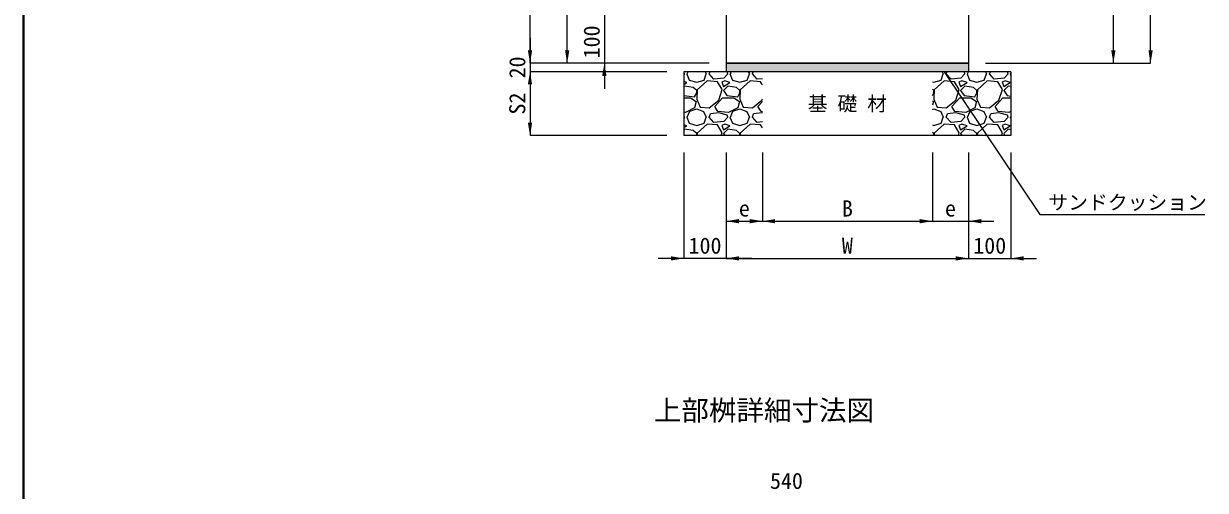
# Model space of a CAD drawing. Units: millimetres at full size. Extents: x 58559 to 106559, y -58351 to -47326.
# Drawn here: x 93567 to 96348, y -55015 to -53917 of the extents above; entities that cross this region are included whole.
import ezdxf
from ezdxf.enums import TextEntityAlignment as Align

# ---------------------------------------------------------------- set-up
doc = ezdxf.new("R2010")
doc.units = ezdxf.units.MM
doc.header["$LTSCALE"] = 50
doc.layers.add('ハッチング_モルタル', color=30, linetype='Continuous')
for name, color, linetype, lineweight in [('ハッチング_基礎', 150, 'Continuous', 9), ('図枠', 7, 'Continuous', 5), ('寸法線', 7, 'Continuous', 13), ('引出線', 4, 'Continuous', 13), ('文字', 41, 'Continuous', 13), ('本体', 2, 'Continuous', 13), ('舗装・基礎', 3, 'Continuous', 13)]:
    doc.layers.add(name, color=color, linetype=linetype, lineweight=lineweight)
doc.styles.add('ＭＳ ゴシック', font='')
doc.styles.get('ＭＳ ゴシック').set_extended_font_data('MS Gothic')

# ---------------------------------------------------------------- blocks, each defined once
blk = doc.blocks.new('filled_arrow')
at = {"color": 0, "linetype": 'Continuous', "lineweight": -2}
blk.add_solid([(7.5, 1.25), (0, 0), (7.5, -1.25)], dxfattribs=at)

msp = doc.modelspace()

# ---------------------------------------------------------------- hatches: boundary and pattern name
at = {"layer": 'ハッチング_モルタル'}
msp.add_hatch(color=256, dxfattribs=at).paths.add_polyline_path([(95790.84, -54030.07), (95790.84, -54010.07), (95220.84, -54010.07), (95220.84, -54030.07)])

# ---------------------------------------------------------------- linework, layer by layer
at = {"layer": 'ハッチング_基礎'}
for p, q in [((95121.73, -54030.36), (95120.84, -54030.14)), ((95122.74, -54035.44), (95121.73, -54030.36)), ((95128.84, -54035.44), (95131.14, -54030.07)), ((95171.06, -54030.07), (95173.54, -54035.44)), ((95180.66, -54035.44), (95182.67, -54030.07)), ((95223.33, -54030.36), (95222.15, -54030.07)), ((95224.34, -54035.44), (95223.33, -54030.36)), ((95230.44, -54035.44), (95232.74, -54030.07)), ((95272.66, -54030.07), (95275.14, -54035.44)), ((95282.26, -54035.44), (95284.27, -54030.07)), ((95729.06, -54030.07), (95731.54, -54035.44)), ((95738.66, -54035.44), (95740.67, -54030.07)), ((95781.33, -54030.36), (95780.15, -54030.07)), ((95782.34, -54035.44), (95781.33, -54030.36)), ((95788.44, -54035.44), (95790.74, -54030.07)), ((95830.66, -54030.07), (95833.14, -54035.44)), ((95840.26, -54035.44), (95842.27, -54030.07)), ((95882.93, -54030.36), (95881.75, -54030.07)), ((95883.94, -54035.44), (95882.93, -54030.36)), ((95122.74, -54035.44), (95120.84, -54037.56)), ((95127.82, -54055.76), (95120.84, -54053.43)), ((95120.84, -54059.95), (95127.82, -54055.76)), ((95127.82, -54035.44), (95133.92, -54049.67)), ((95133.92, -54049.67), (95151.19, -54054.75)), ((95151.19, -54054.75), (95168.46, -54049.67)), ((95175.58, -54051.7), (95152.21, -54073.03)), ((95168.46, -54049.67), (95173.54, -54035.44)), ((95199.96, -54053.73), (95175.58, -54051.7)), ((95191.83, -54047.63), (95180.66, -54035.44)), ((95215.2, -54045.6), (95191.83, -54047.63)), ((95211.14, -54072.02), (95199.96, -54053.73)), ((95217.23, -54051.7), (95210.12, -54054.75)), ((95210.12, -54054.75), (95214.18, -54064.91)), ((95214.18, -54064.91), (95229.42, -54055.76)), ((95224.34, -54035.44), (95215.2, -54045.6)), ((95229.42, -54055.76), (95217.23, -54051.7)), ((95229.42, -54035.44), (95235.52, -54049.67)), ((95235.52, -54049.67), (95252.79, -54054.75)), ((95252.79, -54054.75), (95270.06, -54049.67)), ((95277.18, -54051.7), (95253.81, -54073.03)), ((95270.06, -54049.67), (95275.14, -54035.44)), ((95301.56, -54053.73), (95277.18, -54051.7)), ((95293.43, -54047.63), (95282.26, -54035.44)), ((95305.84, -54046.56), (95293.43, -54047.63)), ((95305.84, -54060.73), (95301.56, -54053.73)), ((95705.84, -54053.76), (95709.19, -54054.75)), ((95709.19, -54054.75), (95726.46, -54049.67)), ((95733.58, -54051.7), (95710.21, -54073.03)), ((95726.46, -54049.67), (95731.54, -54035.44)), ((95757.96, -54053.73), (95733.58, -54051.7)), ((95749.83, -54047.63), (95738.66, -54035.44)), ((95773.2, -54045.6), (95749.83, -54047.63)), ((95769.14, -54072.02), (95757.96, -54053.73)), ((95775.23, -54051.7), (95768.12, -54054.75)), ((95768.12, -54054.75), (95772.18, -54064.91)), ((95772.18, -54064.91), (95787.42, -54055.76)), ((95782.34, -54035.44), (95773.2, -54045.6)), ((95787.42, -54055.76), (95775.23, -54051.7)), ((95787.42, -54035.44), (95793.52, -54049.67)), ((95793.52, -54049.67), (95810.79, -54054.75)), ((95810.79, -54054.75), (95828.06, -54049.67)), ((95835.18, -54051.7), (95811.81, -54073.03)), ((95828.06, -54049.67), (95833.14, -54035.44)), ((95859.56, -54053.73), (95835.18, -54051.7)), ((95851.43, -54047.63), (95840.26, -54035.44)), ((95874.8, -54045.6), (95851.43, -54047.63)), ((95870.74, -54072.02), (95859.56, -54053.73)), ((95876.83, -54051.7), (95869.72, -54054.75)), ((95869.72, -54054.75), (95873.78, -54064.91)), ((95873.78, -54064.91), (95889.02, -54055.76)), ((95883.94, -54035.44), (95874.8, -54045.6)), ((95889.02, -54055.76), (95876.83, -54051.7)), ((95889.02, -54035.44), (95890.84, -54039.68)), ((95890.04, -54035.44), (95890.84, -54033.58)), ((95122.74, -54063.89), (95120.84, -54065.8)), ((95120.84, -54086.26), (95146.11, -54089.29)), ((95143.06, -54066.94), (95122.74, -54063.89)), ((95151.19, -54074.05), (95143.06, -54066.94)), ((95146.11, -54089.29), (95151.19, -54080.15)), ((95152.21, -54073.03), (95151.19, -54094.37)), ((95151.19, -54080.15), (95151.19, -54074.05)), ((95203.01, -54097.42), (95211.14, -54072.02)), ((95224.34, -54063.89), (95214.18, -54074.05)), ((95214.18, -54074.05), (95222.31, -54086.24)), ((95222.31, -54086.24), (95247.71, -54089.29)), ((95244.66, -54066.94), (95224.34, -54063.89)), ((95252.79, -54074.05), (95244.66, -54066.94)), ((95247.71, -54089.29), (95252.79, -54080.15)), ((95253.81, -54073.03), (95252.79, -54094.37)), ((95252.79, -54080.15), (95252.79, -54074.05)), ((95709.19, -54074.05), (95705.84, -54071.12)), ((95705.84, -54086.18), (95709.19, -54080.15)), ((95710.21, -54073.03), (95709.19, -54094.37)), ((95709.19, -54080.15), (95709.19, -54074.05)), ((95761.01, -54097.42), (95769.14, -54072.02)), ((95782.34, -54063.89), (95772.18, -54074.05)), ((95772.18, -54074.05), (95780.31, -54086.24)), ((95780.31, -54086.24), (95805.71, -54089.29)), ((95802.66, -54066.94), (95782.34, -54063.89)), ((95810.79, -54074.05), (95802.66, -54066.94)), ((95805.71, -54089.29), (95810.79, -54080.15)), ((95811.81, -54073.03), (95810.79, -54094.37)), ((95810.79, -54080.15), (95810.79, -54074.05)), ((95862.61, -54097.42), (95870.74, -54072.02)), ((95883.94, -54063.89), (95873.78, -54074.05)), ((95873.78, -54074.05), (95881.91, -54086.24)), ((95881.91, -54086.24), (95890.84, -54087.31)), ((95890.84, -54064.92), (95883.94, -54063.89)), ((95120.84, -54091.32), (95136.97, -54091.32)), ((95146.11, -54114.69), (95124.78, -54125.87)), ((95136.97, -54091.32), (95150.18, -54100.47)), ((95150.18, -54100.47), (95146.11, -54114.69)), ((95151.19, -54094.37), (95159.32, -54113.67)), ((95159.32, -54113.67), (95180.66, -54114.69)), ((95180.66, -54114.69), (95203.01, -54097.42)), ((95193.86, -54111.64), (95212.15, -54091.32)), ((95200.98, -54123.83), (95193.86, -54111.64)), ((95212.15, -54091.32), (95238.57, -54091.32)), ((95247.71, -54114.69), (95226.38, -54125.87)), ((95238.57, -54091.32), (95251.78, -54100.47)), ((95251.78, -54100.47), (95247.71, -54114.69)), ((95252.79, -54094.37), (95260.92, -54113.67)), ((95260.92, -54113.67), (95282.26, -54114.69)), ((95282.26, -54114.69), (95304.61, -54097.42)), ((95295.46, -54111.64), (95305.84, -54100.11)), ((95302.58, -54123.83), (95295.46, -54111.64)), ((95304.61, -54097.42), (95305.84, -54093.57)), ((95705.84, -54098.85), (95708.18, -54100.47)), ((95708.18, -54100.47), (95705.84, -54108.64)), ((95709.19, -54094.37), (95717.32, -54113.67)), ((95717.32, -54113.67), (95738.66, -54114.69)), ((95738.66, -54114.69), (95761.01, -54097.42)), ((95751.86, -54111.64), (95770.15, -54091.32)), ((95758.98, -54123.83), (95751.86, -54111.64)), ((95770.15, -54091.32), (95796.57, -54091.32)), ((95805.71, -54114.69), (95784.38, -54125.87)), ((95796.57, -54091.32), (95809.78, -54100.47)), ((95809.78, -54100.47), (95805.71, -54114.69)), ((95810.79, -54094.37), (95818.92, -54113.67)), ((95818.92, -54113.67), (95840.26, -54114.69)), ((95840.26, -54114.69), (95862.61, -54097.42)), ((95853.46, -54111.64), (95871.75, -54091.32)), ((95860.58, -54123.83), (95853.46, -54111.64)), ((95871.75, -54091.32), (95890.84, -54091.32)), ((95124.78, -54125.87), (95120.84, -54125.55)), ((95121.73, -54131.96), (95120.84, -54131.74)), ((95122.74, -54137.04), (95120.84, -54139.16)), ((95122.74, -54137.04), (95121.73, -54131.96)), ((95127.82, -54137.04), (95133.92, -54151.27)), ((95128.84, -54137.04), (95134.94, -54122.82)), ((95134.94, -54122.82), (95151.19, -54117.74)), ((95151.19, -54117.74), (95167.45, -54123.83)), ((95167.45, -54123.83), (95173.54, -54137.04)), ((95168.46, -54151.27), (95173.54, -54137.04)), ((95180.66, -54137.04), (95183.7, -54128.91)), ((95191.83, -54149.23), (95180.66, -54137.04)), ((95203.01, -54126.88), (95183.7, -54128.91)), ((95226.38, -54125.87), (95200.98, -54123.83)), ((95223.33, -54131.96), (95203.01, -54126.88)), ((95224.34, -54137.04), (95215.2, -54147.2)), ((95224.34, -54137.04), (95223.33, -54131.96)), ((95229.42, -54137.04), (95235.52, -54151.27)), ((95230.44, -54137.04), (95236.54, -54122.82)), ((95236.54, -54122.82), (95252.79, -54117.74)), ((95252.79, -54117.74), (95269.05, -54123.83)), ((95269.05, -54123.83), (95275.14, -54137.04)), ((95270.06, -54151.27), (95275.14, -54137.04)), ((95282.26, -54137.04), (95285.3, -54128.91)), ((95293.43, -54149.23), (95282.26, -54137.04)), ((95304.61, -54126.88), (95285.3, -54128.91)), ((95305.84, -54124.1), (95302.58, -54123.83)), ((95305.84, -54127.19), (95304.61, -54126.88)), ((95705.84, -54118.79), (95709.19, -54117.74)), ((95709.19, -54117.74), (95725.45, -54123.83)), ((95725.45, -54123.83), (95731.54, -54137.04)), ((95726.46, -54151.27), (95731.54, -54137.04)), ((95738.66, -54137.04), (95741.7, -54128.91)), ((95749.83, -54149.23), (95738.66, -54137.04)), ((95761.01, -54126.88), (95741.7, -54128.91)), ((95784.38, -54125.87), (95758.98, -54123.83)), ((95781.33, -54131.96), (95761.01, -54126.88)), ((95782.34, -54137.04), (95773.2, -54147.2)), ((95782.34, -54137.04), (95781.33, -54131.96)), ((95787.42, -54137.04), (95793.52, -54151.27)), ((95788.44, -54137.04), (95794.54, -54122.82)), ((95794.54, -54122.82), (95810.79, -54117.74)), ((95810.79, -54117.74), (95827.05, -54123.83)), ((95827.05, -54123.83), (95833.14, -54137.04)), ((95828.06, -54151.27), (95833.14, -54137.04)), ((95840.26, -54137.04), (95843.3, -54128.91)), ((95851.43, -54149.23), (95840.26, -54137.04)), ((95862.61, -54126.88), (95843.3, -54128.91)), ((95885.98, -54125.87), (95860.58, -54123.83)), ((95882.93, -54131.96), (95862.61, -54126.88)), ((95883.94, -54137.04), (95874.8, -54147.2)), ((95883.94, -54137.04), (95882.93, -54131.96)), ((95890.84, -54123.32), (95885.98, -54125.87)), ((95889.02, -54137.04), (95890.84, -54141.28)), ((95890.04, -54137.04), (95890.84, -54135.18)), ((95127.82, -54157.36), (95120.84, -54155.03)), ((95120.84, -54161.55), (95127.82, -54157.36)), ((95122.74, -54165.49), (95120.84, -54167.4)), ((95143.06, -54168.54), (95122.74, -54165.49)), ((95133.92, -54151.27), (95151.19, -54156.35)), ((95151.19, -54175.65), (95143.06, -54168.54)), ((95151.19, -54156.35), (95168.46, -54151.27)), ((95175.58, -54153.3), (95152.21, -54174.63)), ((95199.96, -54155.33), (95175.58, -54153.3)), ((95215.2, -54147.2), (95191.83, -54149.23)), ((95211.14, -54173.62), (95199.96, -54155.33)), ((95217.23, -54153.3), (95210.12, -54156.35)), ((95210.12, -54156.35), (95214.18, -54166.51)), ((95214.18, -54166.51), (95229.42, -54157.36)), ((95224.34, -54165.49), (95214.18, -54175.65)), ((95229.42, -54157.36), (95217.23, -54153.3)), ((95244.66, -54168.54), (95224.34, -54165.49)), ((95235.52, -54151.27), (95252.79, -54156.35)), ((95252.79, -54175.65), (95244.66, -54168.54)), ((95252.79, -54156.35), (95270.06, -54151.27)), ((95277.18, -54153.3), (95253.81, -54174.63)), ((95301.56, -54155.33), (95277.18, -54153.3)), ((95305.84, -54148.16), (95293.43, -54149.23)), ((95305.84, -54162.33), (95301.56, -54155.33)), ((95705.84, -54155.36), (95709.19, -54156.35)), ((95709.19, -54156.35), (95726.46, -54151.27)), ((95733.58, -54153.3), (95710.21, -54174.63)), ((95757.96, -54155.33), (95733.58, -54153.3)), ((95773.2, -54147.2), (95749.83, -54149.23)), ((95769.14, -54173.62), (95757.96, -54155.33)), ((95775.23, -54153.3), (95768.12, -54156.35)), ((95768.12, -54156.35), (95772.18, -54166.51)), ((95772.18, -54166.51), (95787.42, -54157.36)), ((95782.34, -54165.49), (95772.18, -54175.65)), ((95787.42, -54157.36), (95775.23, -54153.3)), ((95802.66, -54168.54), (95782.34, -54165.49)), ((95793.52, -54151.27), (95810.79, -54156.35)), ((95810.79, -54175.65), (95802.66, -54168.54)), ((95810.79, -54156.35), (95828.06, -54151.27)), ((95835.18, -54153.3), (95811.81, -54174.63)), ((95859.56, -54155.33), (95835.18, -54153.3)), ((95874.8, -54147.2), (95851.43, -54149.23)), ((95870.74, -54173.62), (95859.56, -54155.33)), ((95876.83, -54153.3), (95869.72, -54156.35)), ((95869.72, -54156.35), (95873.78, -54166.51)), ((95873.78, -54166.51), (95889.02, -54157.36)), ((95883.94, -54165.49), (95873.78, -54175.65)), ((95889.02, -54157.36), (95876.83, -54153.3)), ((95890.84, -54166.52), (95883.94, -54165.49)), ((95151.19, -54180.07), (95151.19, -54175.65)), ((95152.21, -54174.63), (95151.95, -54180.07)), ((95209.07, -54180.07), (95211.14, -54173.62)), ((95214.18, -54175.65), (95217.13, -54180.07)), ((95252.79, -54180.07), (95252.79, -54175.65)), ((95253.81, -54174.63), (95253.55, -54180.07)), ((95709.19, -54175.65), (95705.84, -54172.72)), ((95709.19, -54180.07), (95709.19, -54175.65)), ((95710.21, -54174.63), (95709.95, -54180.07)), ((95767.07, -54180.07), (95769.14, -54173.62)), ((95772.18, -54175.65), (95775.13, -54180.07)), ((95810.79, -54180.07), (95810.79, -54175.65)), ((95811.81, -54174.63), (95811.55, -54180.07)), ((95868.67, -54180.07), (95870.74, -54173.62)), ((95873.78, -54175.65), (95876.73, -54180.07))]:
    msp.add_line(p, q, dxfattribs=at)
at = {"layer": '図枠', "lineweight": 40}
msp.add_line((93567.4, -56830.02), (93567.4, -49905.02), dxfattribs=at)
at = {"layer": '寸法線'}
for p, q in [((94759.01, -54010.07), (94759.01, -52470.07)), ((96219.29, -54010.07), (96219.29, -52460.07)), ((96131.79, -54010.07), (96131.79, -52560.07)), ((94846.51, -54010.07), (94846.51, -53260.07)), ((94934.01, -53850.07), (94934.01, -54070.07)), ((94759.01, -53950.07), (94759.01, -54090.07)), ((95180.84, -54010.07), (94759.01, -54010.07)), ((95180.84, -54010.07), (94759.01, -54010.07)), ((95080.84, -54030.07), (94759.01, -54030.07)), ((94759.01, -54030.07), (94759.01, -54180.07)), ((95080.84, -54030.07), (94759.01, -54030.07)), ((95180.84, -54010.07), (94846.51, -54010.07)), ((95180.84, -54010.07), (94934.01, -54010.07)), ((95830.84, -54010.07), (96131.79, -54010.07)), ((95830.84, -54010.07), (96219.29, -54010.07)), ((95080.84, -54180.07), (94759.01, -54180.07)), ((95120.84, -54220.07), (95120.84, -54469.22)), ((95220.84, -54220.07), (95220.84, -54381.72)), ((95220.84, -54220.07), (95220.84, -54469.22)), ((95220.84, -54220.07), (95220.84, -54469.22)), ((95305.84, -54220.07), (95305.84, -54381.72)), ((95305.84, -54220.07), (95305.84, -54381.72)), ((95705.84, -54220.07), (95705.84, -54381.72)), ((95705.84, -54220.07), (95705.84, -54381.72)), ((95790.84, -54220.07), (95790.84, -54381.72)), ((95790.84, -54220.07), (95790.84, -54469.22)), ((95790.84, -54220.07), (95790.84, -54469.22)), ((95890.84, -54220.07), (95890.84, -54469.22)), ((95220.84, -54381.72), (95305.84, -54381.72)), ((95305.84, -54381.72), (95705.84, -54381.72)), ((95645.84, -54381.72), (95850.84, -54381.72)), ((95280.84, -54469.22), (95060.84, -54469.22)), ((95220.84, -54469.22), (95790.84, -54469.22)), ((95730.84, -54469.22), (95950.84, -54469.22))]:
    msp.add_line(p, q, dxfattribs=at)
at = {"layer": '引出線'}
msp.add_lwpolyline([(95733.55, -54030.07), (95958.88, -54365.64), (96347.1, -54365.64)], dxfattribs=at)
at = {"layer": '本体'}
for p, q in [((95220.84, -52560.07), (95220.84, -54010.07)), ((95790.84, -52560.07), (95790.84, -54010.07)), ((95220.84, -54010.07), (95790.84, -54010.07))]:
    msp.add_line(p, q, dxfattribs=at)
at = {"layer": '舗装・基礎'}
for p, q in [((95890.84, -54030.07), (95120.84, -54030.07)), ((95120.84, -54030.07), (95120.84, -54180.07)), ((95220.84, -54010.07), (95220.84, -54030.07)), ((95790.84, -54010.07), (95220.84, -54010.07)), ((95790.84, -54010.07), (95790.84, -54030.07)), ((95890.84, -54030.07), (95890.84, -54180.07)), ((95890.84, -54180.07), (95120.84, -54180.07))]:
    msp.add_line(p, q, dxfattribs=at)

# ---------------------------------------------------------------- block references
at = {"layer": '寸法線', "xscale": 4, "yscale": 4}
for p, rotation in [((94759.01, -54010.07), 90), ((94759.01, -54010.07), 90), ((94846.51, -54010.07), 90), ((96131.79, -54010.07), 90), ((96219.29, -54010.07), 90), ((94759.01, -54030.07), 270), ((94759.01, -54030.07), 270), ((94934.01, -54010.07), 270), ((94759.01, -54180.07), 90), ((95305.84, -54381.72), 180), ((95705.84, -54381.72), 180), ((95705.84, -54381.72), 180), ((95120.84, -54469.22), 180), ((95790.84, -54469.22), 180), ((95790.84, -54469.22), 180)]:
    msp.add_blockref('filled_arrow', p, dxfattribs=dict(at, rotation=rotation))
for p in [(95220.84, -54381.72), (95305.84, -54381.72), (95790.84, -54381.72), (95220.84, -54469.22), (95220.84, -54469.22), (95890.84, -54469.22)]:
    msp.add_blockref('filled_arrow', p, dxfattribs=at)
at = {"layer": '引出線', "xscale": 0.16, "yscale": 0.16, "rotation": 303.9}
msp.add_blockref('filled_arrow', (95733.55, -54030.07), dxfattribs=at)

# ---------------------------------------------------------------- texts
at = {"layer": '寸法線', "style": 'ＭＳ ゴシック'}
for s, p in [('100', (94904.01, -53960.07)), ('20', (94729.01, -54020.07)), ('S2', (94729.01, -54105.07))]:
    msp.add_text(s, height=37.98, rotation=90, dxfattribs=at).set_placement(p, align=Align.MIDDLE_CENTER)
for s, p in [('B', (95505.84, -54351.72)), ('e', (95263.34, -54351.72)), ('e', (95748.34, -54351.72)), ('100', (95170.84, -54439.22)), ('W', (95505.84, -54439.22)), ('100', (95840.84, -54439.22)), ('540', (95362.44, -54992.51))]:
    msp.add_text(s, height=37.98, dxfattribs=at).set_placement(p, align=Align.MIDDLE_CENTER)
at = {"layer": '引出線', "style": 'ＭＳ ゴシック'}
msp.add_text('サンドクッション', height=34.18, dxfattribs=at).set_placement((95978.88, -54320.24), align=Align.TOP_LEFT)
at = {"layer": '文字', "style": 'ＭＳ ゴシック'}
msp.add_text('基 礎 材', height=34.18, dxfattribs=at).set_placement((95505.84, -54105.07), align=Align.MIDDLE_CENTER)
msp.add_text('上部桝詳細寸法図', height=47.47, dxfattribs=at).set_placement((95050.48, -54864.62), align=Align.BOTTOM_LEFT)

doc.saveas('drawing.dxf')
